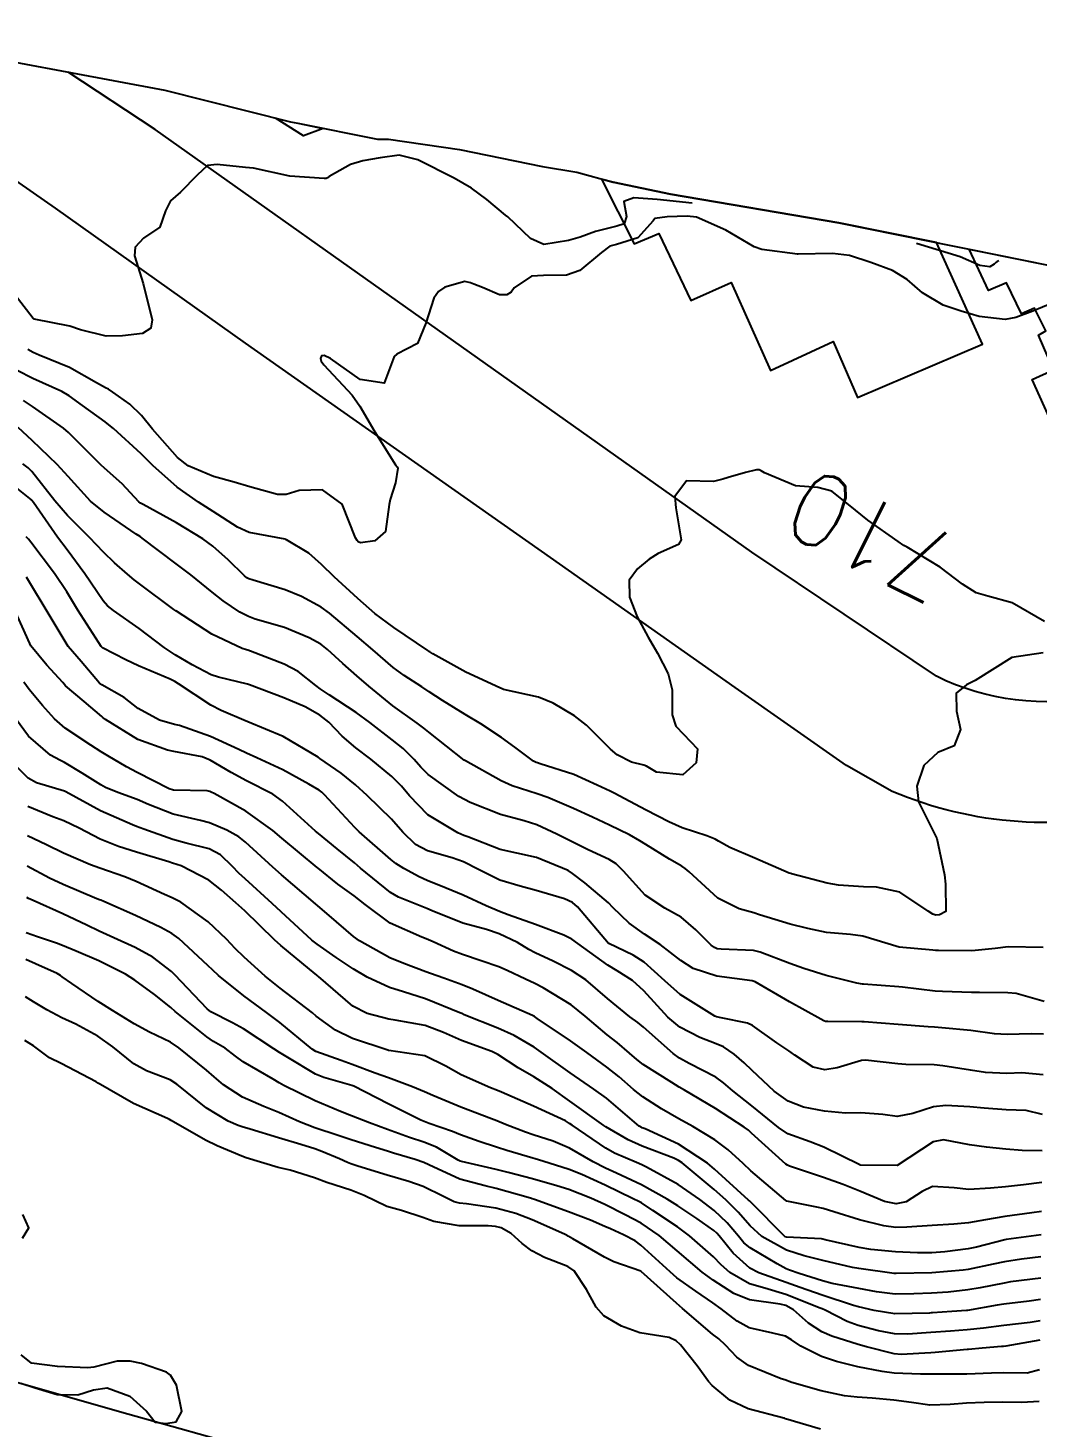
# Model space of a CAD drawing. Header units: metres. Extents: x 292545 to 299085, y 7450245 to 7463078.
# Drawn here: x 297639.6 to 297695.1, y 7452385 to 7452461.9 of the extents above; entities that cross this region are included whole.
import ezdxf
from ezdxf.enums import TextEntityAlignment as Align

# ---------------------------------------------------------------- set-up
doc = ezdxf.new("R2010")
doc.units = ezdxf.units.M
for name, color, linetype in [('Area', 45, 'Continuous'), ('Cotas', 45, 'Continuous'), ('Curvas de Nivel 1m', 11, 'Continuous'), ('Curvas de Nivel 5m', 15, 'Continuous'), ('Edificações', 30, 'Continuous'), ('Vias Primárias', 230, 'Continuous')]:
    doc.layers.add(name, color=color, linetype=linetype)
doc.styles.add('Style-STANDARD', font='STANDARD.shx')

msp = doc.modelspace()

# ---------------------------------------------------------------- linework, layer by layer
at = {"layer": 'Area'}
msp.add_polyline3d([(297633.758, 7452460.988, 713.072), (297647.103, 7452458.488, 712.254), (297654.015, 7452456.743, 711.984), (297654.419, 7452456.67, 712.154), (297658.801, 7452455.79, 711.541), (297659.407, 7452455.79, 711.62), (297663.311, 7452455.232, 711.513), (297667.883, 7452454.286, 711.973), (297669.757, 7452453.984, 712.344), (297671.754, 7452453.427, 712.625), (297674.904, 7452452.772, 710.573), (297684.177, 7452451.205, 717.303), (297700.106, 7452447.968, 717.064)], dxfattribs=at)
at = {"layer": 'Curvas de Nivel 1m', "flags": 128}
for points, elevation in [([(297676.103, 7452452.28), (297674.187, 7452452.474), (297672.904, 7452452.569), (297672.341, 7452452.366), (297672.486, 7452451.545), (297672.366, 7452451.137), (297671.955, 7452451.006), (297670.794, 7452450.723), (297669.945, 7452450.403), (297669.296, 7452450.233), (297667.939, 7452449.998), (297667.211, 7452450.341), (297665.961, 7452451.519), (297665.845, 7452451.622), (297664.818, 7452452.483), (297663.977, 7452453.104), (297663.017, 7452453.66), (297661.016, 7452454.666), (297660.001, 7452454.92), (297658.941, 7452454.768), (297657.996, 7452454.6), (297657.324, 7452454.395), (297656.152, 7452453.738), (297656.049, 7452453.672), (297655.982, 7452453.642), (297655.872, 7452453.632), (297653.983, 7452453.77), (297651.989, 7452454.202), (297651.541, 7452454.243), (297649.992, 7452454.398), (297649.455, 7452454.354), (297648.889, 7452453.826), (297647.973, 7452452.885), (297647.413, 7452452.401), (297647.144, 7452451.848), (297646.84, 7452450.96), (297645.94, 7452450.355), (297645.477, 7452449.867), (297645.441, 7452449.381), (297645.913, 7452447.86), (297646.405, 7452445.855), (297646.337, 7452445.404), (297645.882, 7452445.104), (297644.781, 7452444.975), (297643.879, 7452444.965), (297642.474, 7452445.314), (297641.887, 7452445.511), (297639.918, 7452445.905), (297639.893, 7452445.913), (297639.874, 7452445.93), (297639.013, 7452447.052)], 712), ([(297695.906, 7452446.776), (297694.836, 7452446.343), (297693.893, 7452445.982), (297693.306, 7452445.884), (297691.894, 7452446.048), (297690.894, 7452446.334), (297689.903, 7452446.677), (297688.764, 7452447.351), (297687.92, 7452448.078), (297687.121, 7452448.568), (297685.929, 7452449.019), (297684.763, 7452449.402), (297683.828, 7452449.517), (297681.934, 7452449.472), (297681.893, 7452449.471), (297679.937, 7452449.73), (297679.518, 7452449.885), (297677.953, 7452450.802), (297676.338, 7452451.504), (297675.831, 7452451.556), (297674.72, 7452451.522), (297674.057, 7452451.433), (297673.96, 7452451.312), (297673.118, 7452450.365), (297671.94, 7452450.01), (297671.581, 7452449.912), (297671.119, 7452449.562), (297669.923, 7452448.583), (297669.193, 7452448.314), (297667.92, 7452448.305), (297667.26, 7452448.266), (297666.324, 7452447.616), (297666.153, 7452447.375), (297665.909, 7452447.229), (297665.513, 7452447.23), (297664.574, 7452447.64), (297664.096, 7452447.828), (297663.915, 7452447.899), (297663.603, 7452447.967), (297662.506, 7452447.664), (297662.152, 7452447.427), (297661.907, 7452447.05), (297661.466, 7452445.676), (297661.001, 7452444.558), (297659.867, 7452443.967), (297659.72, 7452443.847), (297659.659, 7452443.702), (297659.172, 7452442.384), (297657.852, 7452442.579), (297656.225, 7452443.736), (297655.865, 7452443.907), (297655.722, 7452443.886), (297655.673, 7452443.743), (297655.71, 7452443.591), (297655.859, 7452443.384), (297657.401, 7452441.724), (297657.837, 7452441.119), (297658.652, 7452439.712), (297659.796, 7452437.892), (297659.88, 7452437.785), (297659.918, 7452437.698), (297659.785, 7452436.908), (297659.49, 7452435.989), (297659.434, 7452435.703), (297659.241, 7452434.215), (297658.659, 7452433.711), (297657.865, 7452433.596), (297657.742, 7452433.651), (297657.674, 7452433.721), (297657.591, 7452433.876), (297656.867, 7452435.729), (297655.781, 7452436.518), (297654.502, 7452436.481), (297653.778, 7452436.263), (297653.297, 7452436.256), (297651.782, 7452436.679), (297650.922, 7452436.941), (297649.787, 7452437.248), (297648.386, 7452437.834), (297647.8, 7452438.291), (297646.428, 7452439.854), (297645.83, 7452440.603), (297645.187, 7452441.22), (297644.247, 7452441.884), (297644.002, 7452442.045), (297643.845, 7452442.125), (297643.348, 7452442.395), (297641.856, 7452443.247), (297640.192, 7452443.927), (297639.865, 7452444.061), (297639.572, 7452444.23)], 711), ([(297692.963, 7452449.1), (297692.881, 7452449.07), (297692.806, 7452449.016), (297692.707, 7452448.922), (297692.468, 7452448.771), (297691.928, 7452448.851), (297690.844, 7452449.331), (297688.433, 7452450.06)], 712), ([(297695.4, 7452427.548), (297693.673, 7452427.29), (297691.66, 7452426.031), (297691.182, 7452425.801), (297690.625, 7452425.33), (297690.631, 7452424.337), (297690.859, 7452423.328), (297690.504, 7452422.441), (297689.61, 7452422.071), (297688.834, 7452421.352), (297688.455, 7452420.221), (297688.546, 7452419.356), (297689.553, 7452417.34), (297689.979, 7452415.336), (297690.025, 7452414.836), (297690.056, 7452413.334), (297689.696, 7452413.143), (297689.501, 7452413.13), (297689.333, 7452413.174), (297689.074, 7452413.346), (297687.518, 7452414.388), (297686.244, 7452414.661), (297685.522, 7452414.678), (297684.152, 7452414.775), (297683.525, 7452414.879), (297681.571, 7452415.401), (297681.532, 7452415.409), (297681.444, 7452415.441), (297679.541, 7452416.252), (297678.171, 7452416.85), (297677.55, 7452417.194), (297677.37, 7452417.302), (297676.904, 7452417.49), (297675.559, 7452417.936), (297674.819, 7452418.262), (297673.573, 7452418.899), (297672.357, 7452419.548), (297671.847, 7452419.818), (297671.587, 7452419.937), (297670.876, 7452420.282), (297669.596, 7452420.857), (297667.749, 7452421.451), (297667.602, 7452421.497), (297667.526, 7452421.525), (297667.38, 7452421.603), (297666.355, 7452422.363), (297665.616, 7452422.898), (297664.479, 7452423.641), (297663.63, 7452424.153), (297662.367, 7452424.937), (297661.649, 7452425.409), (297661.237, 7452425.676), (297660.271, 7452426.303), (297659.663, 7452426.75), (297658.551, 7452427.711), (297657.684, 7452428.449), (297656.154, 7452429.735), (297655.706, 7452430.067), (297654.613, 7452430.658), (297653.715, 7452431.021), (297651.961, 7452431.547), (297651.721, 7452431.617), (297651.609, 7452431.679), (297651.482, 7452431.794), (297650.584, 7452432.66), (297649.739, 7452433.417), (297649.19, 7452433.826), (297647.756, 7452434.709), (297645.92, 7452435.709), (297645.772, 7452435.789), (297645.686, 7452435.861), (297644.754, 7452436.846), (297643.791, 7452437.704), (297643.591, 7452437.892), (297641.819, 7452439.674), (297641.526, 7452439.913), (297639.835, 7452441.106), (297639.327, 7452441.427)], 709), ([(297695.411, 7452411.343), (297693.484, 7452411.385), (297692.756, 7452411.301), (297691.481, 7452411.163), (297689.645, 7452411.175), (297689.481, 7452411.184), (297689.336, 7452411.197), (297687.483, 7452411.37), (297685.489, 7452411.969), (297684.819, 7452412.067), (297683.491, 7452412.171), (297682.455, 7452412.388), (297681.495, 7452412.629), (297679.803, 7452413.154), (297679.501, 7452413.254), (297678.696, 7452413.468), (297677.512, 7452414.056), (297675.937, 7452415.504), (297675.722, 7452415.694), (297675.536, 7452415.816), (297674.849, 7452416.208), (297673.548, 7452417.004), (297673.23, 7452417.215), (297672.664, 7452417.543), (297671.561, 7452418.073), (297670.628, 7452418.508), (297669.574, 7452418.987), (297668.173, 7452419.594), (297667.585, 7452419.806), (297666.207, 7452420.239), (297665.592, 7452420.508), (297663.648, 7452421.604), (297663.603, 7452421.631), (297663.574, 7452421.65), (297661.618, 7452423.189), (297661.352, 7452423.406), (297660.986, 7452423.68), (297659.637, 7452424.646), (297658.324, 7452425.713), (297657.659, 7452426.289), (297656.896, 7452426.962), (297656.052, 7452427.736), (297655.677, 7452428.029), (297655.049, 7452428.383), (297653.69, 7452428.938), (297652.083, 7452429.4), (297651.699, 7452429.545), (297651.224, 7452429.797), (297650.308, 7452430.41), (297649.714, 7452430.888), (297648.544, 7452431.832), (297647.729, 7452432.448), (297645.861, 7452433.859), (297645.744, 7452433.941), (297645.539, 7452434.071), (297643.764, 7452435.28), (297643.017, 7452435.898), (297641.786, 7452437.246), (297641.183, 7452437.916), (297639.813, 7452439.236), (297639.045, 7452439.942)], 708), ([(297695.45, 7452408.381), (297693.919, 7452408.822), (297693.456, 7452408.853), (297691.901, 7452408.868), (297691.456, 7452408.883), (297689.871, 7452408.922), (297689.457, 7452408.95), (297687.665, 7452409.161), (297687.46, 7452409.184), (297685.527, 7452409.324), (297685.462, 7452409.33), (297685.151, 7452409.393), (297683.467, 7452409.808), (297682.241, 7452410.199), (297681.473, 7452410.476), (297679.838, 7452411.097), (297679.48, 7452411.18), (297677.693, 7452411.265), (297677.481, 7452411.283), (297677.339, 7452411.34), (297677.142, 7452411.485), (297676.311, 7452412.318), (297675.498, 7452413.012), (297674.592, 7452413.519), (297673.513, 7452414.232), (297672.328, 7452415.548), (297671.93, 7452415.947), (297671.539, 7452416.182), (297670.394, 7452416.721), (297669.549, 7452417.141), (297668.67, 7452417.589), (297667.56, 7452418.101), (297666.857, 7452418.317), (297665.568, 7452418.657), (297663.903, 7452419.322), (297663.58, 7452419.48), (297663.279, 7452419.653), (297661.595, 7452420.866), (297661.188, 7452421.265), (297660.825, 7452421.682), (297660.209, 7452422.291), (297659.614, 7452422.762), (297658.374, 7452423.712), (297657.631, 7452424.266), (297656.137, 7452425.251), (297655.65, 7452425.565), (297655.405, 7452425.752), (297654.435, 7452426.533), (297653.665, 7452426.93), (297651.816, 7452427.644), (297651.672, 7452427.693), (297651.599, 7452427.718), (297651.352, 7452427.795), (297649.684, 7452428.579), (297647.741, 7452429.84), (297647.703, 7452429.864), (297647.605, 7452429.94), (297645.718, 7452431.338), (297645.421, 7452431.565), (297645.063, 7452431.87), (297644.343, 7452432.495), (297643.735, 7452433.086), (297642.958, 7452433.898), (297641.761, 7452435.11), (297641.065, 7452435.917), (297639.789, 7452437.526), (297639.584, 7452437.726), (297639.308, 7452437.937)], 707), ([(297695.426, 7452406.591), (297694.745, 7452406.599), (297693.426, 7452406.565), (297692.731, 7452406.606), (297691.427, 7452406.778), (297689.838, 7452406.927), (297689.429, 7452406.963), (297689.078, 7452406.994), (297687.43, 7452407.113), (297685.564, 7452407.256), (297685.432, 7452407.261), (297683.557, 7452407.283), (297683.432, 7452407.288), (297683.342, 7452407.321), (297683.187, 7452407.414), (297681.447, 7452408.37), (297679.565, 7452409.459), (297679.463, 7452409.504), (297679.41, 7452409.514), (297677.466, 7452409.781), (297676.163, 7452410.192), (297675.474, 7452410.629), (297674.343, 7452411.521), (297673.488, 7452412.085), (297672.64, 7452412.688), (297671.741, 7452413.556), (297671.506, 7452413.799), (297670.194, 7452414.902), (297669.531, 7452415.425), (297669.286, 7452415.582), (297667.54, 7452416.294), (297666.464, 7452416.538), (297665.544, 7452416.743), (297663.772, 7452417.427), (297663.552, 7452417.516), (297663.218, 7452417.653), (297661.568, 7452418.646), (297660.564, 7452419.685), (297660.123, 7452420.226), (297659.593, 7452420.757), (297658.427, 7452421.712), (297657.609, 7452422.331), (297656.862, 7452422.978), (297656.116, 7452423.743), (297655.629, 7452424.124), (297654.819, 7452424.574), (297653.643, 7452425.081), (297651.762, 7452425.789), (297651.653, 7452425.822), (297650.053, 7452426.21), (297649.658, 7452426.346), (297648.609, 7452426.885), (297647.669, 7452427.443), (297647.067, 7452427.846), (297645.688, 7452428.891), (297644.289, 7452429.881), (297643.946, 7452430.127), (297643.708, 7452430.404), (297642.706, 7452431.9), (297641.736, 7452433.215), (297641.207, 7452433.915), (297639.877, 7452435.823), (297639.798, 7452435.93), (297639.773, 7452435.959), (297638.684, 7452436.848)], 706), ([(297695.372, 7452402.165), (297694.47, 7452402.38), (297693.374, 7452402.421), (297692.167, 7452402.521), (297691.376, 7452402.586), (297690.048, 7452402.662), (297689.375, 7452402.586), (297688.23, 7452402.216), (297687.37, 7452402.056), (297686.588, 7452402.165), (297685.376, 7452402.263), (297684.537, 7452402.237), (297683.377, 7452402.343), (297682.23, 7452402.578), (297681.385, 7452402.902), (297680.606, 7452403.448), (297679.404, 7452404.589), (297678.956, 7452405.014), (297678.412, 7452405.475), (297677.819, 7452405.886), (297677.419, 7452406.058), (297676.525, 7452406.396), (297675.427, 7452406.961), (297674.76, 7452407.517), (297673.454, 7452408.967), (297672.814, 7452409.54), (297671.985, 7452410.069), (297671.471, 7452410.381), (297669.813, 7452411.577), (297669.486, 7452411.812), (297669.047, 7452412.027), (297667.498, 7452412.608), (297665.982, 7452413.147), (297665.508, 7452413.321), (297664.777, 7452413.637), (297663.519, 7452414.222), (297662.576, 7452414.606), (297661.527, 7452415.029), (297661.087, 7452415.235), (297660.247, 7452415.689), (297659.813, 7452415.974), (297659.538, 7452416.187), (297657.797, 7452417.718), (297657.556, 7452417.951), (297655.889, 7452419.745), (297655.731, 7452419.894), (297655.585, 7452419.993), (297655.017, 7452420.328), (297653.596, 7452421.111), (297652.167, 7452421.784), (297651.606, 7452422.027), (297651.171, 7452422.235), (297649.62, 7452422.96), (297647.914, 7452423.552), (297647.63, 7452423.619), (297646.805, 7452423.848), (297645.639, 7452424.493), (297644.865, 7452425.092), (297643.652, 7452425.785), (297643.512, 7452425.891), (297642.501, 7452427.066), (297641.798, 7452427.909), (297641.676, 7452428.086), (297640.58, 7452429.921), (297639.717, 7452431.352), (297639.498, 7452431.711)], 704), ([(297695.352, 7452400.16), (297694.253, 7452400.188), (297693.353, 7452400.263), (297692.287, 7452400.377), (297691.355, 7452400.495), (297689.919, 7452400.772), (297689.356, 7452400.671), (297687.368, 7452399.37), (297685.36, 7452399.373), (297685.343, 7452399.376), (297685.315, 7452399.39), (297683.352, 7452400.363), (297682.588, 7452400.655), (297681.36, 7452401.106), (297680.85, 7452401.445), (297679.381, 7452402.645), (297678.331, 7452403.476), (297677.824, 7452403.911), (297677.4, 7452404.21), (297675.94, 7452404.973), (297675.41, 7452405.264), (297675.064, 7452405.513), (297673.427, 7452406.969), (297673.114, 7452407.219), (297672.674, 7452407.541), (297671.448, 7452408.551), (297670.259, 7452409.572), (297669.468, 7452410.09), (297668.464, 7452410.599), (297667.477, 7452411.056), (297667.121, 7452411.247), (297666.501, 7452411.615), (297665.49, 7452412.102), (297664.801, 7452412.33), (297663.498, 7452412.687), (297661.811, 7452413.365), (297661.51, 7452413.5), (297661.061, 7452413.677), (297659.949, 7452414.125), (297659.52, 7452414.38), (297657.868, 7452415.717), (297657.536, 7452415.996), (297656.583, 7452416.774), (297655.552, 7452417.618), (297655.399, 7452417.752), (297653.577, 7452419.398), (297653.04, 7452419.775), (297651.59, 7452420.522), (297650.756, 7452420.964), (297649.601, 7452421.65), (297649.151, 7452421.825), (297647.607, 7452422.13), (297647.25, 7452422.202), (297645.617, 7452422.777), (297643.837, 7452423.887), (297643.722, 7452423.977), (297643.635, 7452424.05), (297642.672, 7452424.871), (297641.651, 7452425.745), (297641.568, 7452425.828), (297641.495, 7452425.912), (297640.615, 7452426.878), (297639.747, 7452427.939), (297639.675, 7452428.066), (297638.842, 7452429.943)], 703), ([(297695.33, 7452398.427), (297694.317, 7452398.296), (297693.326, 7452398.185), (297692.516, 7452398.117), (297691.324, 7452398.041), (297690.512, 7452398.142), (297689.326, 7452398.215), (297688.745, 7452397.926), (297687.877, 7452397.362), (297687.312, 7452397.247), (297686.688, 7452397.376), (297685.321, 7452397.954), (297684.408, 7452398.318), (297683.332, 7452398.697), (297681.448, 7452399.332), (297681.342, 7452399.374), (297681.249, 7452399.441), (297679.36, 7452401.147), (297679.195, 7452401.296), (297678.966, 7452401.466), (297677.378, 7452402.488), (297675.675, 7452403.507), (297675.395, 7452403.677), (297674.984, 7452403.928), (297673.407, 7452404.92), (297673.059, 7452405.185), (297672.654, 7452405.541), (297671.984, 7452406.117), (297671.423, 7452406.554), (297670.225, 7452407.572), (297669.442, 7452408.205), (297667.915, 7452409.137), (297667.459, 7452409.368), (297666.934, 7452409.608), (297665.925, 7452410.08), (297665.469, 7452410.287), (297664.501, 7452410.612), (297663.476, 7452410.955), (297662.974, 7452411.154), (297661.858, 7452411.666), (297661.485, 7452411.832), (297661.234, 7452411.926), (297659.498, 7452412.681), (297658.123, 7452413.714), (297657.518, 7452414.195), (297656.622, 7452414.832), (297655.532, 7452415.708), (297655.484, 7452415.75), (297653.549, 7452417.352), (297653.044, 7452417.775), (297651.569, 7452418.848), (297649.824, 7452419.816), (297649.664, 7452419.899), (297649.584, 7452419.931), (297649.44, 7452419.966), (297647.585, 7452420.006), (297647.346, 7452420.081), (297645.594, 7452420.977), (297645.006, 7452421.278), (297643.967, 7452421.885), (297643.606, 7452422.115), (297643.037, 7452422.47), (297641.625, 7452423.411), (297641.038, 7452423.919), (297640.373, 7452424.662), (297639.649, 7452425.539), (297639.361, 7452425.943)], 702), ([(297695.308, 7452396.827), (297694.782, 7452396.752), (297693.305, 7452396.556), (297692.241, 7452396.373), (297691.302, 7452396.215), (297690.485, 7452396.144), (297689.3, 7452396.069), (297687.909, 7452395.97), (297687.299, 7452395.96), (297686.639, 7452396.037), (297685.303, 7452396.37), (297683.891, 7452396.82), (297683.309, 7452396.998), (297682.967, 7452397.073), (297681.313, 7452397.402), (297681.246, 7452397.441), (297679.337, 7452399.074), (297678.901, 7452399.467), (297678.09, 7452400.218), (297677.356, 7452400.774), (297676.139, 7452401.502), (297675.369, 7452401.936), (297674.414, 7452402.483), (297673.387, 7452403.134), (297672.878, 7452403.538), (297672.09, 7452404.239), (297671.405, 7452404.777), (297670.319, 7452405.571), (297669.419, 7452406.225), (297667.58, 7452407.45), (297667.432, 7452407.55), (297667.399, 7452407.567), (297667.319, 7452407.602), (297665.445, 7452408.428), (297664.049, 7452409.049), (297663.458, 7452409.297), (297662.441, 7452409.665), (297661.712, 7452409.923), (297661.466, 7452410.018), (297660.249, 7452410.466), (297659.474, 7452410.787), (297657.816, 7452411.717), (297657.487, 7452411.959), (297656.142, 7452413.102), (297655.511, 7452413.639), (297655.384, 7452413.751), (297653.529, 7452415.345), (297653.04, 7452415.775), (297651.546, 7452417.143), (297651.183, 7452417.429), (297650.52, 7452417.805), (297649.559, 7452418.204), (297649.062, 7452418.324), (297647.566, 7452418.687), (297646.214, 7452419.213), (297645.577, 7452419.483), (297644.521, 7452419.876), (297643.85, 7452420.151), (297643.587, 7452420.286), (297642.56, 7452420.934), (297641.599, 7452421.515), (297641.335, 7452421.649), (297640.823, 7452421.922), (297639.618, 7452422.969), (297638.895, 7452423.947)], 701), ([(297695.284, 7452394.347), (297694.209, 7452394.213), (297693.281, 7452394.07), (297692.648, 7452393.938), (297691.276, 7452393.641), (297691, 7452393.598), (297689.274, 7452393.467), (297687.322, 7452393.418), (297687.273, 7452393.419), (297687.219, 7452393.425), (297685.276, 7452393.695), (297684.914, 7452393.756), (297683.28, 7452394.135), (297682.254, 7452394.397), (297681.286, 7452394.706), (297679.936, 7452395.454), (297679.299, 7452396.043), (297678.635, 7452396.798), (297677.962, 7452397.48), (297677.321, 7452398.044), (297675.548, 7452399.508), (297675.344, 7452399.644), (297675.1, 7452399.758), (297673.352, 7452400.427), (297672.586, 7452400.772), (297671.362, 7452401.481), (297671.247, 7452401.561), (297669.383, 7452402.905), (297668.41, 7452403.59), (297667.399, 7452404.234), (297666.527, 7452404.736), (297665.411, 7452405.465), (297665.083, 7452405.633), (297663.419, 7452406.241), (297662.437, 7452406.678), (297661.427, 7452407.06), (297659.766, 7452407.36), (297659.43, 7452407.408), (297658.238, 7452407.712), (297657.439, 7452408.125), (297655.555, 7452409.749), (297655.505, 7452409.791), (297655.464, 7452409.821), (297655.057, 7452410.164), (297653.48, 7452411.456), (297653.13, 7452411.774), (297651.506, 7452413.357), (297651.02, 7452413.797), (297650.218, 7452414.507), (297649.525, 7452415.059), (297648.006, 7452415.835), (297647.534, 7452415.988), (297647.326, 7452416.051), (297645.54, 7452416.597), (297644.566, 7452416.898), (297643.547, 7452417.307), (297642.39, 7452417.902), (297641.559, 7452418.317), (297640.946, 7452418.535), (297639.57, 7452419.111)], 699), ([(297695.271, 7452393.171), (297693.607, 7452392.956), (297693.267, 7452392.899), (297691.943, 7452392.633), (297691.261, 7452392.519), (297690.187, 7452392.402), (297689.258, 7452392.35), (297688.301, 7452392.311), (297687.257, 7452392.295), (297686.231, 7452392.407), (297685.261, 7452392.589), (297683.8, 7452392.869), (297683.267, 7452393.014), (297681.994, 7452393.429), (297681.45, 7452393.613), (297681.275, 7452393.688), (297680.772, 7452393.951), (297679.287, 7452394.827), (297678.94, 7452395.115), (297678.643, 7452395.47), (297678.032, 7452396.21), (297677.307, 7452396.896), (297676.522, 7452397.498), (297675.325, 7452398.308), (297673.594, 7452399.273), (297673.341, 7452399.399), (297673.035, 7452399.535), (297671.836, 7452400.041), (297671.35, 7452400.313), (297669.506, 7452401.579), (297669.364, 7452401.677), (297669.138, 7452401.81), (297667.378, 7452402.633), (297665.62, 7452403.396), (297665.391, 7452403.485), (297665.022, 7452403.634), (297663.4, 7452404.338), (297662.563, 7452404.821), (297661.41, 7452405.385), (297659.43, 7452405.683), (297659.413, 7452405.685), (297659.369, 7452405.7), (297657.419, 7452406.337), (297656.484, 7452406.795), (297655.431, 7452407.581), (297655.222, 7452407.752), (297653.453, 7452409.107), (297652.618, 7452409.778), (297651.473, 7452410.823), (297650.982, 7452411.301), (297650.489, 7452411.805), (297649.497, 7452412.752), (297647.984, 7452413.835), (297647.515, 7452414.075), (297647.095, 7452414.266), (297645.524, 7452414.986), (297644.9, 7452415.243), (297643.531, 7452415.718), (297643.028, 7452415.895), (297641.539, 7452416.545), (297640.609, 7452416.989), (297639.548, 7452417.491)], 698), ([(297695.254, 7452392.002), (297694.634, 7452391.898), (297693.249, 7452391.735), (297692.876, 7452391.677), (297691.244, 7452391.389), (297691.181, 7452391.383), (297690.386, 7452391.329), (297689.323, 7452391.258), (297689.242, 7452391.255), (297689.145, 7452391.245), (297687.241, 7452391.213), (297686.106, 7452391.381), (297685.246, 7452391.586), (297684.977, 7452391.663), (297683.255, 7452392.233), (297682.044, 7452392.645), (297681.265, 7452392.923), (297679.769, 7452393.455), (297679.275, 7452393.713), (297678.353, 7452394.543), (297677.585, 7452395.486), (297677.455, 7452395.649), (297677.296, 7452395.789), (297676.357, 7452396.445), (297675.309, 7452397.149), (297674.735, 7452397.516), (297673.325, 7452398.302), (297671.946, 7452398.939), (297671.338, 7452399.214), (297670.669, 7452399.567), (297669.35, 7452400.308), (297668.456, 7452400.691), (297667.357, 7452401.051), (297666.943, 7452401.191), (297665.836, 7452401.623), (297665.366, 7452401.818), (297665.069, 7452401.932), (297663.377, 7452402.568), (297661.842, 7452403.217), (297661.389, 7452403.416), (297660.72, 7452403.687), (297659.398, 7452404.174), (297658.669, 7452404.438), (297657.405, 7452404.923), (297656.811, 7452405.133), (297655.412, 7452405.628), (297655.204, 7452405.752), (297653.427, 7452407.225), (297652.696, 7452407.777), (297651.446, 7452408.691), (297650.062, 7452409.811), (297649.746, 7452410.096), (297649.468, 7452410.365), (297647.877, 7452411.836), (297647.487, 7452412.127), (297646.888, 7452412.451), (297645.502, 7452413.111), (297643.745, 7452413.887), (297643.579, 7452413.954), (297643.514, 7452413.979), (297643.374, 7452414.032), (297641.522, 7452414.809), (297640.759, 7452415.156), (297639.532, 7452415.826)], 697), ([(297695.239, 7452390.829), (297694.69, 7452390.731), (297693.236, 7452390.563), (297692.131, 7452390.414), (297691.233, 7452390.323), (297690.304, 7452390.258), (297689.231, 7452390.183), (297687.965, 7452390.093), (297687.23, 7452390.105), (297686.347, 7452390.263), (297685.235, 7452390.557), (297684.619, 7452390.781), (297683.408, 7452391.408), (297683.244, 7452391.478), (297683.138, 7452391.518), (297681.255, 7452392.274), (297680.094, 7452392.618), (297679.264, 7452392.858), (297678.175, 7452393.476), (297677.699, 7452393.905), (297677.281, 7452394.337), (297675.964, 7452395.503), (297675.298, 7452395.985), (297673.939, 7452396.891), (297673.311, 7452397.301), (297673.164, 7452397.385), (297672.857, 7452397.537), (297671.324, 7452398.272), (297670.036, 7452398.869), (297669.336, 7452399.145), (297667.893, 7452399.594), (297667.471, 7452399.726), (297667.345, 7452399.767), (297665.918, 7452400.191), (297665.35, 7452400.374), (297664.394, 7452400.68), (297663.357, 7452401.049), (297662.925, 7452401.223), (297661.64, 7452401.676), (297661.364, 7452401.779), (297661.189, 7452401.858), (297659.379, 7452402.757), (297657.499, 7452403.719), (297657.393, 7452403.759), (297655.846, 7452404.192), (297655.399, 7452404.382), (297653.87, 7452405.304), (297653.411, 7452405.58), (297653.105, 7452405.773), (297651.424, 7452406.87), (297650.837, 7452407.209), (297649.64, 7452407.817), (297649.435, 7452407.969), (297647.662, 7452409.838), (297647.465, 7452410.03), (297646.439, 7452410.822), (297645.478, 7452411.357), (297644.306, 7452411.882), (297643.488, 7452412.252), (297642.81, 7452412.58), (297641.502, 7452413.204), (297639.876, 7452413.935), (297639.619, 7452414.044), (297639.515, 7452414.1)], 696), ([(297695.206, 7452388.124), (297694.532, 7452387.951), (297693.203, 7452387.952), (297692.565, 7452387.944), (297691.202, 7452387.896), (297690.636, 7452387.891), (297689.201, 7452387.89), (297688.66, 7452387.89), (297687.202, 7452387.951), (297686.546, 7452388.033), (297685.206, 7452388.292), (297684.037, 7452388.581), (297683.215, 7452388.865), (297682.08, 7452389.431), (297681.565, 7452389.774), (297681.228, 7452389.978), (297680.54, 7452390.137), (297679.233, 7452390.428), (297678.573, 7452390.806), (297677.706, 7452391.483), (297677.248, 7452391.808), (297676.311, 7452392.446), (297675.268, 7452393.192), (297674.891, 7452393.514), (297673.288, 7452394.99), (297672.972, 7452395.217), (297672.333, 7452395.544), (297671.613, 7452395.872), (297671.297, 7452396.016), (297670.511, 7452396.358), (297669.305, 7452396.816), (297667.425, 7452397.486), (297667.312, 7452397.53), (297667.261, 7452397.549), (297667.084, 7452397.603), (297665.32, 7452398.099), (297664.721, 7452398.237), (297663.327, 7452398.61), (297661.619, 7452399.395), (297661.341, 7452399.523), (297660.866, 7452399.685), (297659.687, 7452400.037), (297659.347, 7452400.148), (297658.698, 7452400.358), (297657.354, 7452400.778), (297656.639, 7452401.014), (297655.36, 7452401.432), (297654.521, 7452401.758), (297653.371, 7452402.279), (297652.546, 7452402.607), (297651.383, 7452403.118), (297650.332, 7452403.806), (297649.819, 7452404.236), (297649.401, 7452404.595), (297647.881, 7452405.835), (297647.416, 7452406.138), (297646.257, 7452406.693), (297645.426, 7452407.152), (297644.225, 7452407.882), (297643.448, 7452408.375), (297641.995, 7452409.367), (297641.461, 7452409.743), (297641.361, 7452409.811), (297641.18, 7452409.914), (297639.991, 7452410.455), (297639.47, 7452410.688)], 694), ([(297695.184, 7452386.377), (297694.227, 7452386.328), (297693.183, 7452386.35), (297692.157, 7452386.336), (297691.183, 7452386.291), (297690.284, 7452386.227), (297689.181, 7452386.189), (297688.158, 7452386.331), (297687.184, 7452386.462), (297686.007, 7452386.56), (297685.185, 7452386.624), (297684.489, 7452386.703), (297683.188, 7452386.97), (297681.59, 7452387.436), (297681.195, 7452387.568), (297681.002, 7452387.636), (297679.206, 7452388.357), (297678.561, 7452388.815), (297677.93, 7452389.479), (297677.563, 7452389.822), (297677.229, 7452390.095), (297675.572, 7452391.507), (297675.247, 7452391.789), (297673.305, 7452393.53), (297673.273, 7452393.55), (297671.794, 7452394.068), (297671.28, 7452394.316), (297669.537, 7452395.331), (297669.292, 7452395.47), (297669.222, 7452395.511), (297669.08, 7452395.582), (297667.301, 7452396.371), (297666.41, 7452396.72), (297665.307, 7452397.021), (297663.695, 7452397.261), (297663.309, 7452397.287), (297663.013, 7452397.357), (297662.435, 7452397.663), (297661.321, 7452398.201), (297660.531, 7452398.481), (297659.334, 7452398.828), (297657.721, 7452399.334), (297657.34, 7452399.457), (297657.148, 7452399.53), (297656.712, 7452399.729), (297655.734, 7452400.132), (297655.348, 7452400.269), (297654.59, 7452400.519), (297653.354, 7452400.884), (297651.793, 7452401.351), (297651.36, 7452401.483), (297651.131, 7452401.564), (297650.586, 7452401.802), (297649.374, 7452402.538), (297647.773, 7452403.836), (297647.395, 7452404.077), (297646.102, 7452404.562), (297645.404, 7452404.946), (297644.255, 7452405.882), (297643.422, 7452406.474), (297642.21, 7452407.124), (297641.437, 7452407.487), (297640.613, 7452407.922), (297639.883, 7452408.369), (297639.45, 7452408.628)], 693), ([(297683.167, 7452384.869), (297681.235, 7452385.439), (297681.173, 7452385.46), (297681.145, 7452385.468), (297679.178, 7452385.988), (297678.175, 7452386.467), (297677.2, 7452387.267), (297677.001, 7452387.492), (297676.371, 7452388.338), (297675.46, 7452389.508), (297675.225, 7452389.719), (297674.843, 7452389.898), (297673.229, 7452390.163), (297672.218, 7452390.531), (297671.238, 7452391.097), (297670.817, 7452391.564), (297670.292, 7452392.535), (297669.613, 7452393.577), (297669.275, 7452393.803), (297667.986, 7452394.306), (297667.284, 7452394.673), (297666.747, 7452395.068), (297666.155, 7452395.617), (297665.596, 7452395.926), (297665.297, 7452396.014), (297664.881, 7452396.05), (297663.297, 7452396.038), (297661.903, 7452396.275), (297661.301, 7452396.503), (297660.124, 7452396.879), (297659.314, 7452397.099), (297658.063, 7452397.713), (297657.326, 7452398.002), (297656.022, 7452398.432), (297655.332, 7452398.69), (297654.003, 7452399.097), (297653.338, 7452399.254), (297651.582, 7452399.788), (297651.344, 7452399.882), (297649.983, 7452400.445), (297649.352, 7452400.748), (297647.461, 7452401.839), (297647.364, 7452401.896), (297647.262, 7452401.944), (297645.376, 7452402.775), (297643.433, 7452403.89), (297643.393, 7452403.917), (297643.323, 7452403.961), (297641.404, 7452404.97), (297640.762, 7452405.275), (297639.881, 7452405.933), (297639.417, 7452406.23)], 692), ([(297639.287, 7452395.366), (297639.628, 7452395.935), (297639.304, 7452396.663)], 691), ([(297639.195, 7452387.398), (297639.982, 7452387.137), (297641.186, 7452386.768), (297642.331, 7452386.753), (297643.19, 7452387.033), (297643.932, 7452387.142), (297645.185, 7452386.684), (297646.092, 7452385.856), (297646.575, 7452385.257), (297647.166, 7452385.168), (297647.734, 7452385.267), (297648.049, 7452385.831), (297647.753, 7452387.276), (297647.425, 7452387.838), (297647.205, 7452388.003), (297645.819, 7452388.471), (297645.21, 7452388.596), (297644.488, 7452388.6), (297643.207, 7452388.268), (297642.872, 7452388.227), (297641.207, 7452388.311), (297639.769, 7452388.492), (297639.213, 7452388.943)], 691)]:
    msp.add_lwpolyline(points, dxfattribs=dict(at, elevation=elevation))
at = {"layer": 'Curvas de Nivel 5m', "flags": 128}
for points, elevation in [([(297695.471, 7452429.272), (297693.708, 7452430.295), (297692.355, 7452430.669), (297691.716, 7452430.859), (297690.962, 7452431.328), (297689.732, 7452432.254), (297687.922, 7452433.358), (297687.744, 7452433.46), (297687.438, 7452433.674), (297685.765, 7452434.855), (297685.083, 7452435.397), (297683.783, 7452436.448), (297683.011, 7452436.647), (297681.786, 7452436.738), (297680.077, 7452437.457), (297679.902, 7452437.567), (297679.794, 7452437.613), (297679.644, 7452437.612), (297679.034, 7452437.468), (297678.074, 7452437.193), (297677.789, 7452437.1), (297677.275, 7452436.975), (297675.788, 7452437.008), (297675.153, 7452436.143), (297675.201, 7452435.516), (297675.497, 7452433.763), (297675.355, 7452433.514), (297674.243, 7452433.02), (297673.735, 7452432.707), (297673.092, 7452432.174), (297672.632, 7452431.541), (297672.65, 7452430.604), (297673.084, 7452429.536), (297673.686, 7452428.405), (297674.195, 7452427.525), (297674.784, 7452426.396), (297675.013, 7452425.516), (297675.005, 7452424.144), (297675.208, 7452423.514), (297675.619, 7452423.08), (297676.394, 7452422.282), (297676.319, 7452421.499), (297675.596, 7452420.835), (297674.134, 7452420.988), (297673.601, 7452421.315), (297673.445, 7452421.376), (297672.774, 7452421.542), (297671.986, 7452421.934), (297671.61, 7452422.25), (297670.286, 7452423.573), (297669.63, 7452424.081), (297668.452, 7452424.781), (297667.646, 7452425.122), (297665.738, 7452425.542), (297665.652, 7452425.573), (297665.529, 7452425.631), (297663.661, 7452426.481), (297661.845, 7452427.494), (297661.672, 7452427.604), (297661.631, 7452427.629), (297661.568, 7452427.672), (297659.692, 7452428.94), (297658.662, 7452429.71), (297657.711, 7452430.535), (297656.414, 7452431.733), (297655.73, 7452432.41), (297655.019, 7452433.034), (297653.795, 7452433.769), (297653.743, 7452433.791), (297653.718, 7452433.795), (297651.749, 7452434.166), (297651.097, 7452434.456), (297649.765, 7452435.319), (297648.967, 7452435.828), (297647.781, 7452436.655), (297646.447, 7452437.853), (297645.802, 7452438.493), (297644.292, 7452439.883), (297644.035, 7452440.097), (297643.827, 7452440.252), (297642.588, 7452441.15), (297641.841, 7452441.685), (297641.438, 7452441.914), (297639.85, 7452442.642), (297638.984, 7452443.073)], 710), ([(297695.399, 7452404.351), (297694.227, 7452404.461), (297693.4, 7452404.425), (297692.229, 7452404.483), (297691.402, 7452404.609), (297689.893, 7452404.847), (297689.406, 7452404.893), (297687.849, 7452404.92), (297687.407, 7452404.949), (297685.64, 7452405.157), (297685.41, 7452405.143), (297684.069, 7452404.74), (297683.405, 7452404.631), (297682.76, 7452404.773), (297681.748, 7452405.435), (297681.554, 7452405.577), (297681.415, 7452405.672), (297680.751, 7452406.115), (297679.429, 7452407.053), (297679.145, 7452407.18), (297677.7, 7452407.486), (297677.434, 7452407.541), (297677.345, 7452407.58), (297675.452, 7452408.765), (297674.595, 7452409.519), (297673.473, 7452410.541), (297672.868, 7452410.93), (297671.515, 7452411.56), (297671.494, 7452411.571), (297669.791, 7452413.577), (297669.515, 7452413.815), (297669.085, 7452414.017), (297667.522, 7452414.492), (297666.638, 7452414.727), (297665.527, 7452415.059), (297664.351, 7452415.642), (297663.537, 7452416.067), (297662.913, 7452416.283), (297661.543, 7452416.665), (297660.886, 7452417.019), (297660.2, 7452417.69), (297659.564, 7452418.414), (297658.241, 7452419.713), (297657.589, 7452420.287), (297656.796, 7452420.933), (297655.63, 7452421.75), (297655.531, 7452421.823), (297653.615, 7452422.942), (297651.663, 7452423.76), (297651.633, 7452423.772), (297651.588, 7452423.791), (297650.209, 7452424.382), (297649.641, 7452424.666), (297647.852, 7452425.838), (297647.654, 7452425.968), (297647.394, 7452426.104), (297645.663, 7452426.844), (297644.96, 7452427.165), (297643.672, 7452427.83), (297643.608, 7452427.891), (297643.471, 7452428.098), (297642.322, 7452429.904), (297641.713, 7452430.898), (297641.04, 7452431.917), (297639.74, 7452433.628), (297639.604, 7452433.794), (297639.491, 7452433.934)], 705), ([(297695.296, 7452395.554), (297693.371, 7452395.299), (297693.293, 7452395.282), (297691.735, 7452394.869), (297691.288, 7452394.78), (297690.001, 7452394.617), (297689.285, 7452394.562), (297688.485, 7452394.552), (297687.285, 7452394.615), (297685.928, 7452394.742), (297685.287, 7452394.846), (297683.417, 7452395.283), (297683.292, 7452395.315), (297683.209, 7452395.328), (297681.293, 7452395.412), (297681.226, 7452395.441), (297679.312, 7452397.356), (297679.262, 7452397.411), (297679.21, 7452397.462), (297677.338, 7452399.162), (297676.943, 7452399.494), (297675.353, 7452400.541), (297673.518, 7452401.372), (297673.362, 7452401.431), (297673.293, 7452401.461), (297673.189, 7452401.533), (297671.385, 7452403.065), (297670.701, 7452403.567), (297669.402, 7452404.454), (297667.809, 7452405.596), (297667.416, 7452405.875), (297666.319, 7452406.514), (297665.426, 7452406.909), (297663.573, 7452407.649), (297663.434, 7452407.712), (297663.336, 7452407.75), (297661.446, 7452408.531), (297660.236, 7452408.907), (297659.455, 7452409.144), (297658.234, 7452409.712), (297657.467, 7452410.173), (297656.535, 7452410.795), (297655.481, 7452411.524), (297655.197, 7452411.753), (297653.506, 7452413.305), (297653.006, 7452413.775), (297651.526, 7452415.117), (297651.172, 7452415.438), (297650.834, 7452415.8), (297650.175, 7452416.446), (297649.542, 7452416.769), (297648.288, 7452417.09), (297647.547, 7452417.296), (297645.945, 7452417.856), (297645.555, 7452418.006), (297645.327, 7452418.093), (297643.567, 7452418.857), (297641.662, 7452419.909), (297641.583, 7452419.944), (297640.056, 7452420.401), (297639.59, 7452420.669), (297638.313, 7452421.953)], 700), ([(297695.228, 7452389.749), (297693.358, 7452389.431), (297693.224, 7452389.415), (297693.12, 7452389.405), (297692.042, 7452389.312), (297691.297, 7452389.244), (297691.222, 7452389.236), (297689.47, 7452389.086), (297689.219, 7452389.069), (297687.603, 7452388.978), (297687.218, 7452389.013), (297685.682, 7452389.385), (297685.224, 7452389.51), (297683.786, 7452389.969), (297683.231, 7452390.207), (297682.506, 7452390.692), (297681.672, 7452391.434), (297681.246, 7452391.669), (297680.95, 7452391.74), (297679.251, 7452391.971), (297678.401, 7452392.328), (297677.266, 7452393.056), (297676.649, 7452393.496), (297675.284, 7452394.666), (297674.296, 7452395.52), (297673.3, 7452396.193), (297672.413, 7452396.652), (297671.309, 7452397.212), (297670.538, 7452397.568), (297669.32, 7452398.036), (297668.658, 7452398.251), (297667.328, 7452398.622), (297665.978, 7452398.976), (297665.335, 7452399.135), (297663.413, 7452399.579), (297663.342, 7452399.599), (297663.245, 7452399.651), (297662.049, 7452400.369), (297661.353, 7452400.65), (297660.569, 7452400.901), (297659.359, 7452401.344), (297658.367, 7452401.71), (297657.369, 7452402.096), (297656.763, 7452402.339), (297655.381, 7452402.926), (297653.651, 7452403.767), (297653.394, 7452403.913), (297653.068, 7452404.101), (297651.406, 7452405.067), (297650.991, 7452405.378), (297650.428, 7452405.805), (297649.791, 7452406.189), (297649.419, 7452406.436), (297647.682, 7452407.838), (297647.436, 7452408.047), (297646.541, 7452408.76), (297645.458, 7452409.56), (297644.953, 7452409.875), (297643.47, 7452410.609), (297642.231, 7452411.147), (297641.478, 7452411.458), (297641.146, 7452411.582), (297640.111, 7452411.931), (297639.486, 7452412.152)], 695)]:
    msp.add_lwpolyline(points, dxfattribs=dict(at, elevation=elevation))
at = {"layer": 'Edificações'}
for points, elevation in [([(297655.815, 7452456.39), (297654.727, 7452455.977), (297653.192, 7452456.951), (297654.015, 7452456.743), (297654.419, 7452456.67)], 711.958), ([(297671.117, 7452453.605), (297672.921, 7452450.037), (297674.274, 7452450.605), (297676.029, 7452446.917), (297678.244, 7452447.918), (297680.413, 7452443.071), (297683.863, 7452444.662), (297685.186, 7452441.591), (297692.077, 7452444.517), (297689.538, 7452450.115), (297684.177, 7452451.205), (297674.904, 7452452.772), (297671.754, 7452453.427)], 712.536), ([(297716.274, 7452443.977), (297713.871, 7452442.743), (297711.576, 7452440.91), (297711.118, 7452440.675), (297711.252, 7452440.346), (297703.859, 7452437.01), (297703.276, 7452438.341), (297697.848, 7452435.829), (297694.794, 7452442.589), (297695.972, 7452443.119), (297695.153, 7452445.014), (297695.556, 7452445.254), (297694.925, 7452446.506), (297694.218, 7452446.191), (297693.386, 7452447.905), (297692.398, 7452447.472), (297691.34, 7452449.749), (297700.106, 7452447.968), (297704.662, 7452447.017), (297704.917, 7452446.964)], 710.109)]:
    msp.add_lwpolyline(points, close=True, dxfattribs=dict(at, elevation=elevation))
at = {"layer": 'Vias Primárias'}
for points, elevation in [([(297744.111, 7452438.023), (297730.409, 7452431.899), (297717.374, 7452426.055), (297705.386, 7452420.622), (297701.116, 7452418.948, -0.166901), (297687.105, 7452419.93, 0), (297684.583, 7452421.352), (297678.472, 7452425.638), (297668.308, 7452432.793), (297651.54, 7452444.588), (297641.103, 7452452.004), (297626.846, 7452461.911)], 710.958), ([(297734.12, 7452440.838), (297719.33, 7452434.165), (297703.708, 7452427.275), (297698.425, 7452425.165, -0.168724), (297689.536, 7452426.263), (297679.378, 7452433.087), (297646.578, 7452456.329), (297641.785, 7452459.484)], 707.501)]:
    msp.add_lwpolyline(points, format="xyb", dxfattribs=dict(at, elevation=elevation))
msp.add_lwpolyline([(297651.877, 7452383.782), (297645.064, 7452385.679), (297639.221, 7452387.364), (297627.716, 7452390.515), (297621.431, 7452392.257), (297610.906, 7452395.245), (297600.552, 7452398.071), (297592.388, 7452400.364), (297582.488, 7452403.141), (297573.437, 7452405.632), (297563.647, 7452408.349), (297552.798, 7452411.405), (297542.79, 7452414.152)], dxfattribs=at)

# ---------------------------------------------------------------- texts
at = {"layer": 'Cotas', "style": 'Style-STANDARD'}
msp.add_text('710', height=4, rotation=153.54516, dxfattribs=at).set_placement((297685.939, 7452433.983, 710), align=Align.MIDDLE_CENTER)

doc.saveas('drawing.dxf')
